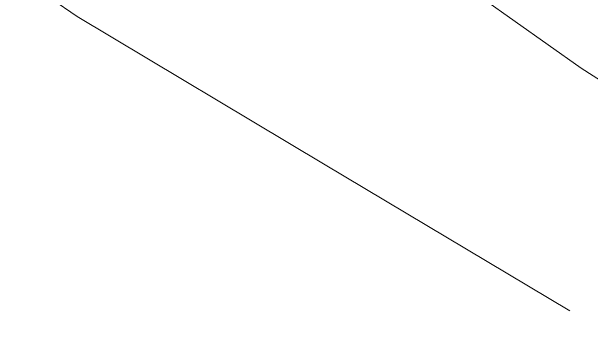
# Model space of a CAD drawing. Header units: metres. Extents: x -45 to 1930, y -347 to 488.
# Drawn here: x -20.99 to -5.39, y -55.54 to -46.97 of the extents above; entities that cross this region are included whole.
import ezdxf

# ---------------------------------------------------------------- set-up
doc = ezdxf.new("R2010")
doc.units = ezdxf.units.M

msp = doc.modelspace()

# ---------------------------------------------------------------- linework, layer by layer
at = {"linetype": 'Continuous', "lineweight": 0}
for p, q in [((-19.228211, -47.098232), (-29.968548, -39.499905)), ((-16.45977, -40.849548), (-5.666976, -48.484692)), ((-12.597059, -51.056982), (-19.228211, -47.098232)), ((-5.666976, -48.484692), (5.367353, -55.542011)), ((-5.965908, -55.015732), (-12.597059, -51.056982))]:
    msp.add_line(p, q, dxfattribs=at)

doc.saveas('drawing.dxf')
